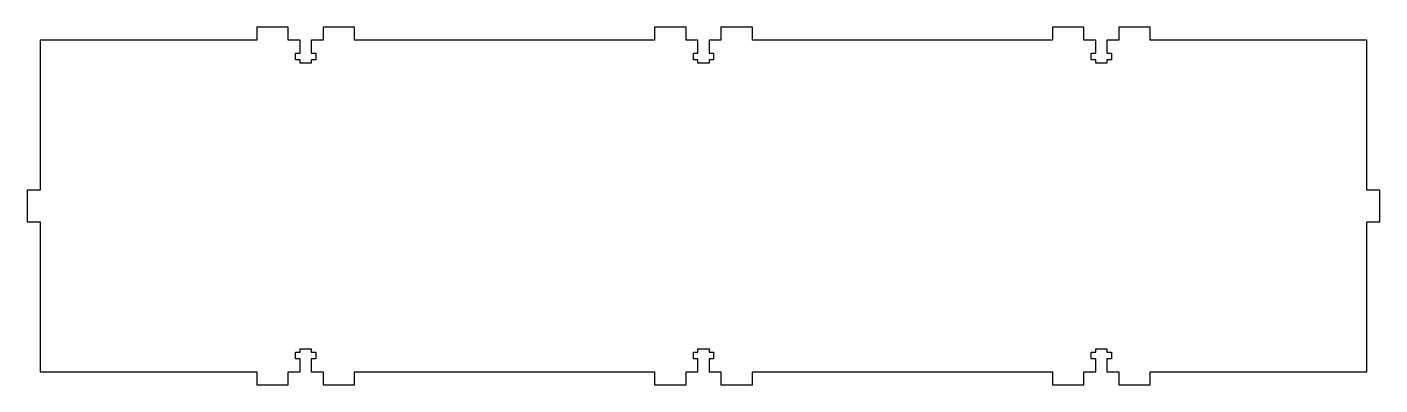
# Model space of a CAD drawing. Header units: millimetres. Extents: x -99 to 309, y -4 to 104.
import ezdxf

# ---------------------------------------------------------------- set-up
doc = ezdxf.new("R2010")
doc.units = ezdxf.units.MM
doc.layers.add('OUTER_LOOP', color=1, linetype='Continuous')

msp = doc.modelspace()

# ---------------------------------------------------------------- linework, layer by layer
at = {"layer": 'OUTER_LOOP'}
msp.add_lwpolyline([(-16.409, 100), (-20, 100), (-20, 104), (-29.5, 104), (-29.5, 100), (-94.75, 100), (-94.75, 54.75), (-98.75, 54.75), (-98.75, 45.25), (-94.75, 45.25), (-94.75, 0), (-29.5, 0), (-29.5, -4), (-20, -4), (-20, 0), (-16.409, 0), (-16.409, 3.853), (-17.8, 3.853), (-17.8, 5.853), (-16.409, 5.853), (-16.409, 6.853), (-13.091, 6.853), (-13.091, 5.853), (-11.7, 5.853), (-11.7, 3.853), (-13.091, 3.853), (-13.091, 0), (-9.5, 0), (-9.5, -4), (0, -4), (0, 0), (90.5, 0), (90.5, -4), (100, -4), (100, 0), (103.591, 0), (103.591, 3.853), (102.2, 3.853), (102.2, 5.853), (103.591, 5.853), (103.591, 6.853), (106.909, 6.853), (106.909, 5.853), (108.3, 5.853), (108.3, 3.853), (106.909, 3.853), (106.909, 0), (110.5, 0), (110.5, -4), (120, -4), (120, 0), (210.5, 0), (210.5, -4), (220, -4), (220, 0), (223.591, 0), (223.591, 3.853), (222.2, 3.853), (222.2, 5.853), (223.591, 5.853), (223.591, 6.853), (226.909, 6.853), (226.909, 5.853), (228.3, 5.853), (228.3, 3.853), (226.909, 3.853), (226.909, 0), (230.5, 0), (230.5, -4), (240, -4), (240, 0), (305.25, 0), (305.25, 45.25), (309.25, 45.25), (309.25, 54.75), (305.25, 54.75), (305.25, 100), (240, 100), (240, 104), (230.5, 104), (230.5, 100), (226.909, 100), (226.909, 96.147), (228.3, 96.147), (228.3, 94.147), (226.909, 94.147), (226.909, 93.147), (223.591, 93.147), (223.591, 94.147), (222.2, 94.147), (222.2, 96.147), (223.591, 96.147), (223.591, 100), (220, 100), (220, 104), (210.5, 104), (210.5, 100), (120, 100), (120, 104), (110.5, 104), (110.5, 100), (106.909, 100), (106.909, 96.147), (108.3, 96.147), (108.3, 94.147), (106.909, 94.147), (106.909, 93.147), (103.591, 93.147), (103.591, 94.147), (102.2, 94.147), (102.2, 96.147), (103.591, 96.147), (103.591, 100), (100, 100), (100, 104), (90.5, 104), (90.5, 100), (0, 100), (0, 104), (-9.5, 104), (-9.5, 100), (-13.091, 100), (-13.091, 96.147), (-11.7, 96.147), (-11.7, 94.147), (-13.091, 94.147), (-13.091, 93.147), (-16.409, 93.147), (-16.409, 94.147), (-17.8, 94.147), (-17.8, 96.147), (-16.409, 96.147)], close=True, dxfattribs=at)

doc.saveas('drawing.dxf')
